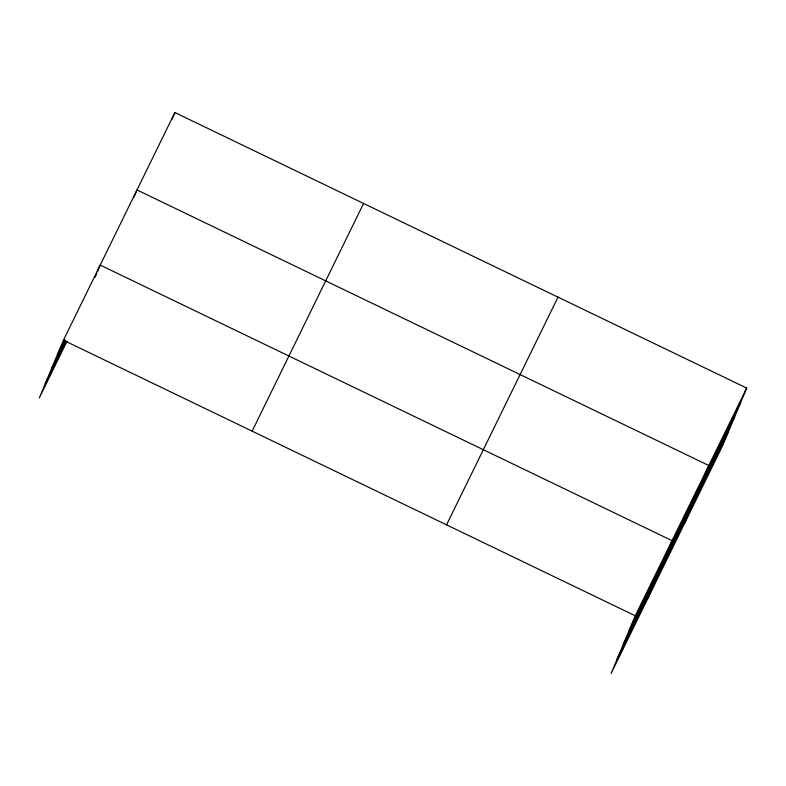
<?xml version="1.0" encoding="UTF-8"?>
<svg xmlns="http://www.w3.org/2000/svg" width="786" height="786" viewBox="0 0 786 786"><rect width="100%" height="100%" fill="white"/><g stroke="black" fill="none" stroke-linecap="round" stroke-linejoin="round"><path stroke-width="1.18" d="M746.7 388.088L635.255 615.782L611.115 673.474L722.56 445.79L746.7 388.088L174.885 112.526L63.44 340.21L39.3 397.913L67.016 341.291M95.086 277.34L96.482 273.99M97.415 271.769L100.215 265.079L672.03 540.64L647.9 598.333M133.728 197.738L136.99 189.937L708.805 465.499L684.675 523.201M172.085 119.217L174.885 112.526M57.378 354.702L64.835 339.464M51.414 368.958L65.267 340.652M45.264 383.656L66.053 341.183M252.139 431.15L363.584 203.456M446.556 524.842L558.001 297.147M629.193 630.264L740.638 402.579M623.229 644.52L734.674 416.835M617.089 659.218L728.534 431.524M63.44 340.21L635.255 615.782"/></g></svg>
